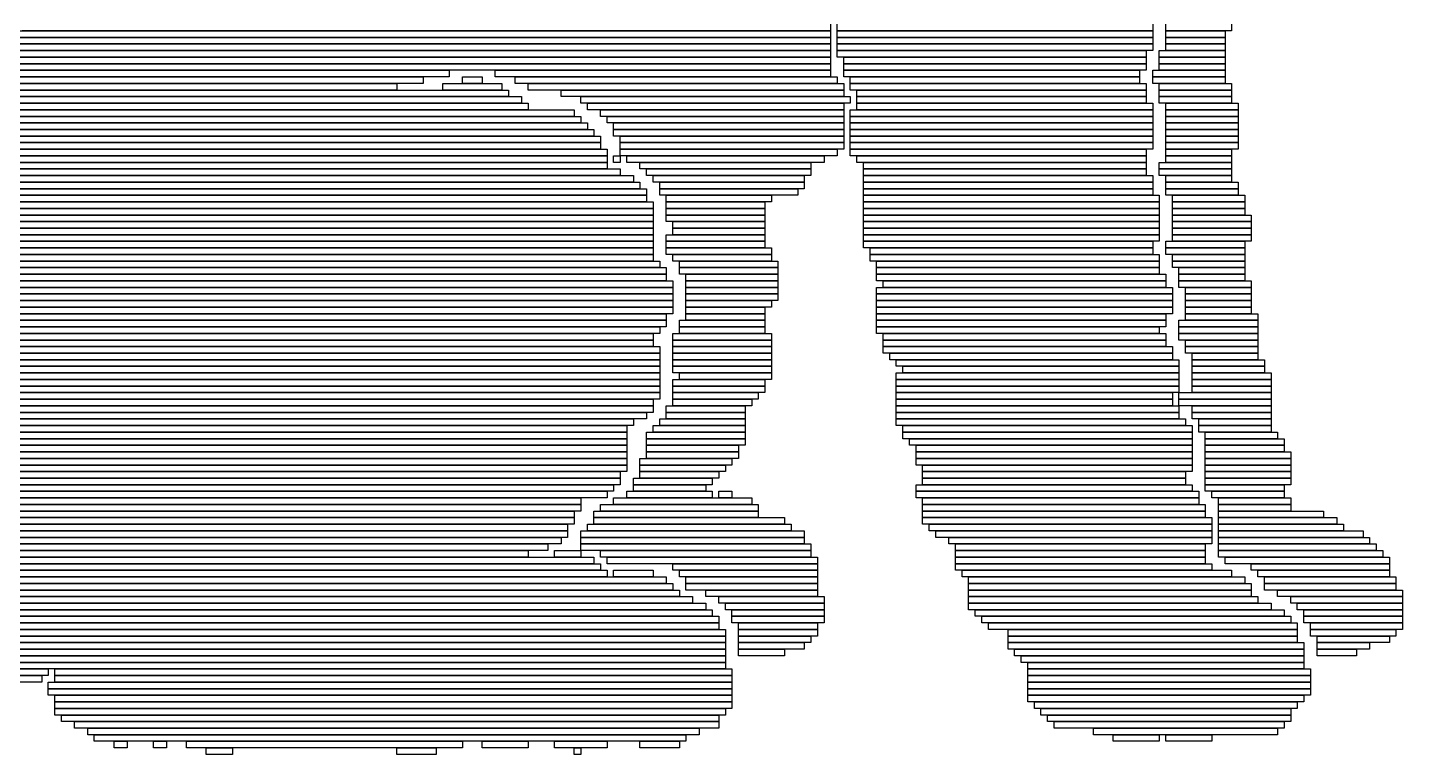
# Model space of a CAD drawing. Extents: x 95 to 861, y 112 to 960.
# Drawn here: x 201.8 to 411, y 112 to 222.5 of the extents above; entities that cross this region are included whole.
import ezdxf

# ---------------------------------------------------------------- set-up
doc = ezdxf.new("R2010")
doc.units = 0

msp = doc.modelspace()

# ---------------------------------------------------------------- linework, layer by layer
for p, q in [((200, 222), (324, 222)), ((324, 222), (201, 222)), ((324, 223), (324, 222)), ((324, 222), (324, 221)), ((325, 222), (325, 223)), ((373, 222), (325, 222)), ((325, 222), (373, 222)), ((325, 221), (325, 222)), ((373, 223), (373, 222)), ((373, 222), (373, 221)), ((375, 222), (375, 223)), ((385, 222), (375, 222)), ((375, 222), (384, 222)), ((375, 221), (375, 222)), ((384, 222), (384, 221)), ((385, 223), (385, 222)), ((199, 220), (324, 220)), ((324, 221), (200, 221)), ((200, 221), (324, 221)), ((324, 220), (200, 220)), ((324, 221), (324, 220)), ((324, 220), (324, 219)), ((373, 221), (325, 221)), ((325, 221), (373, 221)), ((325, 220), (325, 221)), ((373, 220), (325, 220)), ((325, 220), (373, 220)), ((325, 219), (325, 220)), ((373, 221), (373, 220)), ((373, 220), (373, 219)), ((384, 221), (375, 221)), ((375, 221), (384, 221)), ((375, 220), (375, 221)), ((384, 220), (375, 220)), ((375, 220), (384, 220)), ((375, 219), (375, 220)), ((384, 221), (384, 220)), ((384, 220), (384, 219)), ((198, 218), (324, 218)), ((324, 219), (199, 219)), ((199, 219), (324, 219)), ((324, 218), (199, 218)), ((324, 219), (324, 218)), ((324, 218), (324, 217)), ((373, 219), (325, 219)), ((325, 219), (372, 219)), ((325, 218), (325, 219)), ((372, 218), (325, 218)), ((326, 218), (372, 218)), ((326, 217), (326, 218)), ((372, 219), (372, 218)), ((372, 218), (372, 217)), ((374, 219), (384, 219)), ((374, 218), (374, 219)), ((384, 218), (374, 218)), ((374, 218), (384, 218)), ((374, 217), (374, 218)), ((384, 219), (375, 219)), ((384, 219), (384, 218)), ((384, 218), (384, 217)), ((196, 216), (266, 216)), ((197, 217), (324, 217)), ((324, 216), (197, 216)), ((324, 217), (198, 217)), ((266, 216), (266, 215)), ((273, 216), (324, 216)), ((273, 215), (273, 216)), ((324, 217), (324, 216)), ((324, 216), (324, 215)), ((372, 217), (326, 217)), ((326, 217), (372, 217)), ((326, 216), (326, 217)), ((372, 216), (326, 216)), ((326, 216), (371, 216)), ((326, 215), (326, 216)), ((371, 216), (371, 215)), ((372, 217), (372, 216)), ((373, 216), (384, 216)), ((373, 215), (373, 216)), ((384, 217), (374, 217)), ((374, 217), (384, 217)), ((374, 216), (374, 217)), ((384, 216), (374, 216)), ((384, 217), (384, 216)), ((384, 216), (384, 215)), ((194, 214), (258, 214)), ((195, 215), (262, 215)), ((262, 214), (195, 214)), ((266, 215), (196, 215)), ((258, 214), (258, 213)), ((262, 215), (262, 214)), ((265, 214), (274, 214)), ((265, 213), (265, 214)), ((268, 215), (271, 215)), ((268, 214), (268, 215)), ((271, 214), (268, 214)), ((271, 215), (271, 214)), ((324, 215), (273, 215)), ((274, 214), (274, 213)), ((276, 215), (325, 215)), ((276, 214), (276, 215)), ((325, 214), (276, 214)), ((278, 214), (326, 214)), ((278, 213), (278, 214)), ((325, 215), (325, 214)), ((371, 215), (326, 215)), ((326, 214), (326, 213)), ((327, 215), (371, 215)), ((327, 214), (327, 215)), ((371, 214), (327, 214)), ((327, 214), (372, 214)), ((327, 213), (327, 214)), ((371, 215), (371, 214)), ((372, 214), (372, 213)), ((384, 215), (373, 215)), ((373, 215), (384, 215)), ((373, 214), (373, 215)), ((384, 214), (373, 214)), ((374, 214), (385, 214)), ((374, 213), (374, 214)), ((384, 215), (384, 214)), ((385, 214), (385, 213)), ((258, 213), (194, 213)), ((194, 213), (275, 213)), ((275, 212), (194, 212)), ((194, 212), (277, 212)), ((274, 213), (265, 213)), ((275, 213), (275, 212)), ((277, 212), (277, 211)), ((326, 213), (278, 213)), ((283, 213), (326, 213)), ((283, 212), (283, 213)), ((326, 212), (283, 212)), ((286, 212), (327, 212)), ((286, 211), (286, 212)), ((326, 213), (326, 212)), ((372, 213), (327, 213)), ((327, 212), (327, 211)), ((328, 213), (372, 213)), ((328, 212), (328, 213)), ((372, 212), (328, 212)), ((328, 212), (372, 212)), ((328, 211), (328, 212)), ((372, 213), (372, 212)), ((372, 212), (372, 211)), ((385, 213), (374, 213)), ((374, 213), (385, 213)), ((374, 212), (374, 213)), ((385, 212), (374, 212)), ((374, 212), (385, 212)), ((374, 211), (374, 212)), ((385, 213), (385, 212)), ((385, 212), (385, 211)), ((277, 211), (194, 211)), ((194, 211), (278, 211)), ((278, 210), (194, 210)), ((194, 210), (285, 210)), ((278, 211), (278, 210)), ((285, 210), (285, 209)), ((327, 211), (286, 211)), ((287, 211), (326, 211)), ((287, 210), (287, 211)), ((326, 210), (287, 210)), ((289, 210), (326, 210)), ((289, 209), (289, 210)), ((326, 211), (326, 210)), ((326, 210), (326, 209)), ((327, 210), (373, 210)), ((327, 209), (327, 210)), ((372, 211), (328, 211)), ((328, 211), (373, 211)), ((328, 210), (328, 211)), ((373, 210), (328, 210)), ((373, 211), (373, 210)), ((373, 210), (373, 209)), ((385, 211), (374, 211)), ((375, 211), (386, 211)), ((375, 210), (375, 211)), ((386, 210), (375, 210)), ((375, 210), (386, 210)), ((375, 209), (375, 210)), ((386, 211), (386, 210)), ((386, 210), (386, 209)), ((285, 209), (194, 209)), ((194, 209), (286, 209)), ((286, 208), (194, 208)), ((194, 208), (287, 208)), ((286, 209), (286, 208)), ((287, 208), (287, 207)), ((326, 209), (289, 209)), ((290, 209), (326, 209)), ((290, 208), (290, 209)), ((326, 208), (290, 208)), ((291, 208), (326, 208)), ((291, 207), (291, 208)), ((326, 209), (326, 208)), ((326, 208), (326, 207)), ((373, 209), (327, 209)), ((327, 209), (373, 209)), ((327, 208), (327, 209)), ((373, 208), (327, 208)), ((327, 208), (373, 208)), ((327, 207), (327, 208)), ((373, 209), (373, 208)), ((373, 208), (373, 207)), ((386, 209), (375, 209)), ((375, 209), (386, 209)), ((375, 208), (375, 209)), ((386, 208), (375, 208)), ((375, 208), (386, 208)), ((375, 207), (375, 208)), ((386, 209), (386, 208)), ((386, 208), (386, 207)), ((193, 205), (289, 205)), ((287, 207), (194, 207)), ((194, 207), (288, 207)), ((288, 206), (194, 206)), ((194, 206), (289, 206)), ((289, 205), (194, 205)), ((288, 207), (288, 206)), ((289, 206), (289, 205)), ((289, 205), (289, 204)), ((326, 207), (291, 207)), ((291, 207), (326, 207)), ((291, 206), (291, 207)), ((326, 206), (291, 206)), ((292, 206), (326, 206)), ((292, 205), (292, 206)), ((326, 205), (292, 205)), ((292, 205), (326, 205)), ((292, 204), (292, 205)), ((326, 207), (326, 206)), ((326, 206), (326, 205)), ((326, 205), (326, 204)), ((373, 207), (327, 207)), ((327, 207), (373, 207)), ((327, 206), (327, 207)), ((373, 206), (327, 206)), ((327, 206), (373, 206)), ((327, 205), (327, 206)), ((373, 205), (327, 205)), ((327, 205), (373, 205)), ((327, 204), (327, 205)), ((373, 207), (373, 206)), ((373, 206), (373, 205)), ((373, 205), (373, 204)), ((386, 207), (375, 207)), ((375, 207), (386, 207)), ((375, 206), (375, 207)), ((386, 206), (375, 206)), ((375, 206), (386, 206)), ((375, 205), (375, 206)), ((386, 205), (375, 205)), ((375, 205), (386, 205)), ((375, 204), (375, 205)), ((386, 207), (386, 206)), ((386, 206), (386, 205)), ((386, 205), (386, 204)), ((192, 203), (290, 203)), ((289, 204), (193, 204)), ((193, 204), (290, 204)), ((290, 203), (193, 203)), ((290, 204), (290, 203)), ((290, 203), (290, 202)), ((291, 203), (292, 203)), ((291, 202), (291, 203)), ((326, 204), (292, 204)), ((292, 204), (325, 204)), ((292, 203), (292, 204)), ((325, 203), (292, 203)), ((292, 203), (292, 202)), ((293, 203), (323, 203)), ((293, 202), (293, 203)), ((323, 203), (323, 202)), ((325, 204), (325, 203)), ((373, 204), (327, 204)), ((327, 204), (372, 204)), ((327, 203), (327, 204)), ((372, 203), (327, 203)), ((328, 203), (372, 203)), ((328, 202), (328, 203)), ((372, 204), (372, 203)), ((372, 203), (372, 202)), ((386, 204), (375, 204)), ((375, 204), (385, 204)), ((375, 203), (375, 204)), ((385, 203), (375, 203)), ((375, 203), (385, 203)), ((375, 202), (375, 203)), ((385, 204), (385, 203)), ((385, 203), (385, 202)), ((190, 201), (292, 201)), ((191, 202), (290, 202)), ((290, 201), (191, 201)), ((290, 202), (192, 202)), ((290, 202), (290, 201)), ((292, 202), (291, 202)), ((292, 201), (292, 200)), ((323, 202), (293, 202)), ((295, 202), (321, 202)), ((295, 201), (295, 202)), ((321, 201), (295, 201)), ((296, 201), (321, 201)), ((296, 200), (296, 201)), ((321, 202), (321, 201)), ((321, 201), (321, 200)), ((372, 202), (328, 202)), ((329, 202), (372, 202)), ((329, 201), (329, 202)), ((372, 201), (329, 201)), ((329, 201), (372, 201)), ((329, 200), (329, 201)), ((372, 202), (372, 201)), ((372, 201), (372, 200)), ((374, 202), (385, 202)), ((374, 201), (374, 202)), ((385, 201), (374, 201)), ((374, 201), (385, 201)), ((374, 200), (374, 201)), ((385, 202), (375, 202)), ((385, 202), (385, 201)), ((385, 201), (385, 200)), ((189, 200), (294, 200)), ((294, 199), (189, 199)), ((189, 199), (295, 199)), ((292, 200), (190, 200)), ((294, 200), (294, 199)), ((295, 199), (295, 198)), ((321, 200), (296, 200)), ((297, 200), (320, 200)), ((297, 199), (297, 200)), ((320, 199), (297, 199)), ((298, 199), (320, 199)), ((298, 198), (298, 199)), ((320, 200), (320, 199)), ((320, 199), (320, 198)), ((372, 200), (329, 200)), ((329, 200), (373, 200)), ((329, 199), (329, 200)), ((373, 199), (329, 199)), ((329, 199), (373, 199)), ((329, 198), (329, 199)), ((373, 200), (373, 199)), ((373, 199), (373, 198)), ((385, 200), (374, 200)), ((375, 200), (385, 200)), ((375, 199), (375, 200)), ((385, 199), (375, 199)), ((375, 199), (386, 199)), ((375, 198), (375, 199)), ((385, 200), (385, 199)), ((386, 199), (386, 198)), ((188, 198), (296, 198)), ((296, 197), (188, 197)), ((188, 197), (296, 197)), ((295, 198), (189, 198)), ((296, 198), (296, 197)), ((296, 197), (296, 196)), ((320, 198), (298, 198)), ((298, 198), (319, 198)), ((298, 197), (298, 198)), ((319, 197), (298, 197)), ((299, 197), (315, 197)), ((299, 196), (299, 197)), ((315, 197), (315, 196)), ((319, 198), (319, 197)), ((373, 198), (329, 198)), ((329, 198), (373, 198)), ((329, 197), (329, 198)), ((373, 197), (329, 197)), ((329, 197), (374, 197)), ((329, 196), (329, 197)), ((373, 198), (373, 197)), ((374, 197), (374, 196)), ((386, 198), (375, 198)), ((375, 198), (386, 198)), ((375, 197), (375, 198)), ((386, 197), (375, 197)), ((376, 197), (387, 197)), ((376, 196), (376, 197)), ((386, 198), (386, 197)), ((387, 197), (387, 196)), ((296, 196), (188, 196)), ((188, 196), (297, 196)), ((297, 195), (188, 195)), ((188, 195), (297, 195)), ((297, 196), (297, 195)), ((297, 195), (297, 194)), ((315, 196), (299, 196)), ((299, 196), (314, 196)), ((299, 195), (299, 196)), ((314, 195), (299, 195)), ((299, 195), (314, 195)), ((299, 194), (299, 195)), ((314, 196), (314, 195)), ((314, 195), (314, 194)), ((374, 196), (329, 196)), ((329, 196), (374, 196)), ((329, 195), (329, 196)), ((374, 195), (329, 195)), ((329, 195), (374, 195)), ((329, 194), (329, 195)), ((374, 196), (374, 195)), ((374, 195), (374, 194)), ((387, 196), (376, 196)), ((376, 196), (387, 196)), ((376, 195), (376, 196)), ((387, 195), (376, 195)), ((376, 195), (387, 195)), ((376, 194), (376, 195)), ((387, 196), (387, 195)), ((387, 195), (387, 194)), ((297, 194), (188, 194)), ((188, 194), (297, 194)), ((297, 193), (188, 193)), ((188, 193), (297, 193)), ((297, 194), (297, 193)), ((297, 193), (297, 192)), ((314, 194), (299, 194)), ((299, 194), (314, 194)), ((299, 193), (299, 194)), ((314, 193), (299, 193)), ((300, 193), (314, 193)), ((300, 192), (300, 193)), ((314, 194), (314, 193)), ((314, 193), (314, 192)), ((374, 194), (329, 194)), ((329, 194), (374, 194)), ((329, 193), (329, 194)), ((374, 193), (329, 193)), ((329, 193), (374, 193)), ((329, 192), (329, 193)), ((374, 194), (374, 193)), ((374, 193), (374, 192)), ((387, 194), (376, 194)), ((376, 194), (388, 194)), ((376, 193), (376, 194)), ((388, 193), (376, 193)), ((376, 193), (388, 193)), ((376, 192), (376, 193)), ((388, 194), (388, 193)), ((388, 193), (388, 192)), ((297, 192), (188, 192)), ((188, 192), (297, 192)), ((297, 191), (188, 191)), ((189, 191), (297, 191)), ((297, 192), (297, 191)), ((297, 191), (297, 190)), ((299, 191), (314, 191)), ((299, 190), (299, 191)), ((314, 192), (300, 192)), ((300, 192), (314, 192)), ((300, 191), (300, 192)), ((314, 191), (300, 191)), ((314, 192), (314, 191)), ((314, 191), (314, 190)), ((374, 192), (329, 192)), ((329, 192), (374, 192)), ((329, 191), (329, 192)), ((374, 191), (329, 191)), ((329, 191), (374, 191)), ((329, 190), (329, 191)), ((374, 192), (374, 191)), ((374, 191), (374, 190)), ((388, 192), (376, 192)), ((376, 192), (388, 192)), ((376, 191), (376, 192)), ((388, 191), (376, 191)), ((376, 191), (388, 191)), ((376, 190), (376, 191)), ((388, 192), (388, 191)), ((388, 191), (388, 190)), ((188, 189), (297, 189)), ((297, 190), (189, 190)), ((189, 190), (297, 190)), ((297, 189), (189, 189)), ((297, 190), (297, 189)), ((297, 189), (297, 188)), ((314, 190), (299, 190)), ((299, 190), (314, 190)), ((299, 189), (299, 190)), ((314, 189), (299, 189)), ((299, 189), (315, 189)), ((299, 188), (299, 189)), ((314, 190), (314, 189)), ((315, 189), (315, 188)), ((374, 190), (329, 190)), ((329, 190), (373, 190)), ((329, 189), (329, 190)), ((373, 189), (329, 189)), ((330, 189), (373, 189)), ((330, 188), (330, 189)), ((373, 190), (373, 189)), ((373, 189), (373, 188)), ((375, 190), (387, 190)), ((375, 189), (375, 190)), ((387, 189), (375, 189)), ((375, 189), (387, 189)), ((375, 188), (375, 189)), ((388, 190), (376, 190)), ((387, 190), (387, 189)), ((387, 189), (387, 188)), ((187, 187), (298, 187)), ((297, 188), (188, 188)), ((188, 188), (297, 188)), ((297, 187), (188, 187)), ((297, 188), (297, 187)), ((298, 187), (298, 186)), ((315, 188), (299, 188)), ((300, 188), (315, 188)), ((300, 187), (300, 188)), ((315, 187), (300, 187)), ((301, 187), (316, 187)), ((301, 186), (301, 187)), ((315, 188), (315, 187)), ((316, 187), (316, 186)), ((373, 188), (330, 188)), ((330, 188), (374, 188)), ((330, 187), (330, 188)), ((374, 187), (330, 187)), ((331, 187), (374, 187)), ((331, 186), (331, 187)), ((374, 188), (374, 187)), ((374, 187), (374, 186)), ((387, 188), (375, 188)), ((376, 188), (387, 188)), ((376, 187), (376, 188)), ((387, 187), (376, 187)), ((376, 187), (387, 187)), ((376, 186), (376, 187)), ((387, 188), (387, 187)), ((387, 187), (387, 186)), ((186, 186), (299, 186)), ((299, 185), (186, 185)), ((186, 185), (299, 185)), ((298, 186), (187, 186)), ((299, 186), (299, 185)), ((299, 185), (299, 184)), ((316, 186), (301, 186)), ((301, 186), (316, 186)), ((301, 185), (301, 186)), ((316, 185), (301, 185)), ((302, 185), (316, 185)), ((302, 184), (302, 185)), ((316, 186), (316, 185)), ((316, 185), (316, 184)), ((374, 186), (331, 186)), ((331, 186), (374, 186)), ((331, 185), (331, 186)), ((374, 185), (331, 185)), ((331, 185), (375, 185)), ((331, 184), (331, 185)), ((374, 186), (374, 185)), ((375, 185), (375, 184)), ((387, 186), (376, 186)), ((377, 186), (387, 186)), ((377, 185), (377, 186)), ((387, 185), (377, 185)), ((377, 185), (387, 185)), ((377, 184), (377, 185)), ((387, 186), (387, 185)), ((387, 185), (387, 184)), ((185, 184), (300, 184)), ((300, 183), (185, 183)), ((185, 183), (300, 183)), ((300, 182), (185, 182)), ((185, 182), (300, 182)), ((299, 184), (186, 184)), ((300, 184), (300, 183)), ((300, 183), (300, 182)), ((300, 182), (300, 181)), ((316, 184), (302, 184)), ((302, 184), (316, 184)), ((302, 183), (302, 184)), ((316, 183), (302, 183)), ((302, 183), (316, 183)), ((302, 182), (302, 183)), ((316, 182), (302, 182)), ((302, 182), (316, 182)), ((302, 181), (302, 182)), ((316, 184), (316, 183)), ((316, 183), (316, 182)), ((316, 182), (316, 181)), ((375, 184), (331, 184)), ((331, 183), (376, 183)), ((331, 182), (331, 183)), ((376, 182), (331, 182)), ((331, 182), (376, 182)), ((331, 181), (331, 182)), ((332, 184), (375, 184)), ((332, 183), (332, 184)), ((375, 183), (332, 183)), ((375, 184), (375, 183)), ((376, 183), (376, 182)), ((376, 182), (376, 181)), ((387, 184), (377, 184)), ((377, 184), (388, 184)), ((377, 183), (377, 184)), ((388, 183), (377, 183)), ((378, 183), (388, 183)), ((378, 182), (378, 183)), ((388, 182), (378, 182)), ((378, 182), (388, 182)), ((378, 181), (378, 182)), ((388, 184), (388, 183)), ((388, 183), (388, 182)), ((388, 182), (388, 181)), ((300, 181), (185, 181)), ((185, 181), (300, 181)), ((300, 180), (185, 180)), ((185, 180), (300, 180)), ((300, 181), (300, 180)), ((300, 180), (300, 179)), ((316, 181), (302, 181)), ((302, 181), (315, 181)), ((302, 180), (302, 181)), ((315, 180), (302, 180)), ((302, 180), (314, 180)), ((302, 179), (302, 180)), ((314, 180), (314, 179)), ((315, 181), (315, 180)), ((376, 181), (331, 181)), ((331, 181), (376, 181)), ((331, 180), (331, 181)), ((376, 180), (331, 180)), ((331, 180), (376, 180)), ((331, 179), (331, 180)), ((376, 181), (376, 180)), ((376, 180), (376, 179)), ((388, 181), (378, 181)), ((378, 181), (388, 181)), ((378, 180), (378, 181)), ((388, 180), (378, 180)), ((378, 180), (388, 180)), ((378, 179), (378, 180)), ((388, 181), (388, 180)), ((388, 180), (388, 179)), ((300, 179), (185, 179)), ((185, 179), (299, 179)), ((299, 178), (185, 178)), ((185, 178), (299, 178)), ((299, 179), (299, 178)), ((299, 178), (299, 177)), ((301, 178), (314, 178)), ((301, 177), (301, 178)), ((314, 179), (302, 179)), ((302, 179), (314, 179)), ((302, 178), (302, 179)), ((314, 178), (302, 178)), ((314, 179), (314, 178)), ((314, 178), (314, 177)), ((376, 179), (331, 179)), ((331, 179), (375, 179)), ((331, 178), (331, 179)), ((375, 178), (331, 178)), ((331, 178), (375, 178)), ((331, 177), (331, 178)), ((375, 179), (375, 178)), ((375, 178), (375, 177)), ((377, 178), (389, 178)), ((377, 177), (377, 178)), ((388, 179), (378, 179)), ((378, 179), (389, 179)), ((378, 178), (378, 179)), ((389, 178), (378, 178)), ((389, 179), (389, 178)), ((389, 178), (389, 177)), ((299, 177), (185, 177)), ((186, 177), (298, 177)), ((298, 176), (186, 176)), ((186, 176), (297, 176)), ((297, 176), (297, 175)), ((298, 177), (298, 176)), ((300, 176), (315, 176)), ((300, 175), (300, 176)), ((314, 177), (301, 177)), ((301, 177), (314, 177)), ((301, 176), (301, 177)), ((314, 176), (301, 176)), ((314, 177), (314, 176)), ((315, 176), (315, 175)), ((375, 177), (331, 177)), ((331, 177), (374, 177)), ((331, 176), (331, 177)), ((374, 176), (331, 176)), ((332, 176), (375, 176)), ((332, 175), (332, 176)), ((374, 177), (374, 176)), ((375, 176), (375, 175)), ((389, 177), (377, 177)), ((377, 177), (389, 177)), ((377, 176), (377, 177)), ((389, 176), (377, 176)), ((377, 176), (389, 176)), ((377, 175), (377, 176)), ((389, 177), (389, 176)), ((389, 176), (389, 175)), ((297, 175), (186, 175)), ((186, 175), (297, 175)), ((297, 174), (186, 174)), ((186, 174), (298, 174)), ((297, 175), (297, 174)), ((298, 174), (298, 173)), ((315, 175), (300, 175)), ((300, 175), (315, 175)), ((300, 174), (300, 175)), ((315, 174), (300, 174)), ((300, 174), (315, 174)), ((300, 173), (300, 174)), ((315, 175), (315, 174)), ((315, 174), (315, 173)), ((375, 175), (332, 175)), ((332, 175), (375, 175)), ((332, 174), (332, 175)), ((375, 174), (332, 174)), ((332, 174), (376, 174)), ((332, 173), (332, 174)), ((375, 175), (375, 174)), ((376, 174), (376, 173)), ((389, 175), (377, 175)), ((378, 175), (389, 175)), ((378, 174), (378, 175)), ((389, 174), (378, 174)), ((378, 174), (389, 174)), ((378, 173), (378, 174)), ((389, 175), (389, 174)), ((389, 174), (389, 173)), ((185, 172), (298, 172)), ((298, 173), (186, 173)), ((186, 173), (298, 173)), ((298, 172), (186, 172)), ((298, 173), (298, 172)), ((298, 172), (298, 171)), ((315, 173), (300, 173)), ((300, 173), (315, 173)), ((300, 172), (300, 173)), ((315, 172), (300, 172)), ((300, 172), (315, 172)), ((300, 171), (300, 172)), ((315, 173), (315, 172)), ((315, 172), (315, 171)), ((376, 173), (332, 173)), ((333, 173), (376, 173)), ((333, 172), (333, 173)), ((376, 172), (333, 172)), ((334, 172), (377, 172)), ((334, 171), (334, 172)), ((376, 173), (376, 172)), ((377, 172), (377, 171)), ((389, 173), (378, 173)), ((379, 173), (389, 173)), ((379, 172), (379, 173)), ((389, 172), (379, 172)), ((379, 172), (390, 172)), ((379, 171), (379, 172)), ((389, 173), (389, 172)), ((390, 172), (390, 171)), ((183, 170), (298, 170)), ((184, 171), (298, 171)), ((298, 170), (184, 170)), ((298, 171), (185, 171)), ((298, 171), (298, 170)), ((298, 170), (298, 169)), ((315, 171), (300, 171)), ((300, 171), (315, 171)), ((300, 170), (300, 171)), ((315, 170), (300, 170)), ((301, 170), (315, 170)), ((301, 169), (301, 170)), ((315, 171), (315, 170)), ((315, 170), (315, 169)), ((377, 171), (334, 171)), ((334, 170), (377, 170)), ((334, 169), (334, 170)), ((335, 171), (377, 171)), ((335, 170), (335, 171)), ((377, 170), (335, 170)), ((377, 171), (377, 170)), ((377, 170), (377, 169)), ((390, 171), (379, 171)), ((379, 171), (390, 171)), ((379, 170), (379, 171)), ((390, 170), (379, 170)), ((379, 170), (391, 170)), ((379, 169), (379, 170)), ((390, 171), (390, 170)), ((391, 170), (391, 169)), ((298, 169), (183, 169)), ((183, 169), (298, 169)), ((298, 168), (183, 168)), ((183, 168), (298, 168)), ((298, 169), (298, 168)), ((298, 168), (298, 167)), ((300, 169), (314, 169)), ((300, 168), (300, 169)), ((314, 168), (300, 168)), ((300, 168), (314, 168)), ((300, 167), (300, 168)), ((315, 169), (301, 169)), ((314, 169), (314, 168)), ((314, 168), (314, 167)), ((377, 169), (334, 169)), ((334, 169), (377, 169)), ((334, 168), (334, 169)), ((377, 168), (334, 168)), ((334, 168), (377, 168)), ((334, 167), (334, 168)), ((377, 169), (377, 168)), ((377, 168), (377, 167)), ((391, 169), (379, 169)), ((379, 169), (391, 169)), ((379, 168), (379, 169)), ((391, 168), (379, 168)), ((379, 168), (391, 168)), ((379, 167), (379, 168)), ((391, 169), (391, 168)), ((391, 168), (391, 167)), ((182, 167), (298, 167)), ((298, 166), (182, 166)), ((182, 166), (297, 166)), ((298, 167), (183, 167)), ((297, 166), (297, 165)), ((298, 167), (298, 166)), ((314, 167), (300, 167)), ((300, 167), (313, 167)), ((300, 166), (300, 167)), ((313, 166), (300, 166)), ((300, 166), (312, 166)), ((300, 165), (300, 166)), ((312, 166), (312, 165)), ((313, 167), (313, 166)), ((377, 167), (334, 167)), ((334, 167), (376, 167)), ((334, 166), (334, 167)), ((376, 166), (334, 166)), ((334, 166), (376, 166)), ((334, 165), (334, 166)), ((376, 167), (376, 166)), ((376, 166), (376, 165)), ((377, 167), (391, 167)), ((377, 166), (377, 167)), ((391, 166), (377, 166)), ((377, 166), (391, 166)), ((377, 165), (377, 166)), ((391, 167), (379, 167)), ((391, 167), (391, 166)), ((391, 166), (391, 165)), ((297, 165), (182, 165)), ((183, 165), (297, 165)), ((297, 164), (183, 164)), ((183, 164), (296, 164)), ((296, 164), (296, 163)), ((297, 165), (297, 164)), ((299, 165), (311, 165)), ((299, 164), (299, 165)), ((311, 164), (299, 164)), ((299, 164), (311, 164)), ((299, 163), (299, 164)), ((312, 165), (300, 165)), ((311, 165), (311, 164)), ((311, 164), (311, 163)), ((376, 165), (334, 165)), ((334, 165), (377, 165)), ((334, 164), (334, 165)), ((377, 164), (334, 164)), ((334, 164), (377, 164)), ((334, 163), (334, 164)), ((391, 165), (377, 165)), ((377, 165), (377, 164)), ((377, 164), (377, 163)), ((379, 165), (391, 165)), ((379, 164), (379, 165)), ((391, 164), (379, 164)), ((379, 164), (391, 164)), ((379, 163), (379, 164)), ((391, 165), (391, 164)), ((391, 164), (391, 163)), ((296, 163), (183, 163)), ((183, 163), (294, 163)), ((294, 162), (183, 162)), ((184, 162), (293, 162)), ((293, 162), (293, 161)), ((294, 163), (294, 162)), ((297, 162), (311, 162)), ((297, 161), (297, 162)), ((298, 163), (311, 163)), ((298, 162), (298, 163)), ((311, 162), (298, 162)), ((311, 163), (299, 163)), ((311, 163), (311, 162)), ((311, 162), (311, 161)), ((377, 163), (334, 163)), ((334, 163), (378, 163)), ((334, 162), (334, 163)), ((378, 162), (334, 162)), ((335, 162), (379, 162)), ((335, 161), (335, 162)), ((378, 163), (378, 162)), ((391, 163), (379, 163)), ((379, 162), (379, 161)), ((380, 163), (391, 163)), ((380, 162), (380, 163)), ((391, 162), (380, 162)), ((380, 162), (391, 162)), ((380, 161), (380, 162)), ((391, 163), (391, 162)), ((391, 162), (391, 161)), ((183, 160), (293, 160)), ((293, 159), (183, 159)), ((183, 159), (293, 159)), ((293, 161), (184, 161)), ((184, 161), (293, 161)), ((293, 160), (184, 160)), ((293, 161), (293, 160)), ((293, 160), (293, 159)), ((293, 159), (293, 158)), ((296, 161), (311, 161)), ((296, 160), (296, 161)), ((311, 160), (296, 160)), ((296, 160), (311, 160)), ((296, 159), (296, 160)), ((311, 159), (296, 159)), ((296, 159), (310, 159)), ((296, 158), (296, 159)), ((311, 161), (297, 161)), ((310, 159), (310, 158)), ((311, 161), (311, 160)), ((311, 160), (311, 159)), ((379, 161), (335, 161)), ((335, 161), (379, 161)), ((335, 160), (335, 161)), ((379, 160), (335, 160)), ((336, 160), (379, 160)), ((336, 159), (336, 160)), ((379, 159), (336, 159)), ((337, 159), (379, 159)), ((337, 158), (337, 159)), ((379, 161), (379, 160)), ((379, 160), (379, 159)), ((379, 159), (379, 158)), ((391, 161), (380, 161)), ((381, 161), (392, 161)), ((381, 160), (381, 161)), ((392, 160), (381, 160)), ((381, 160), (393, 160)), ((381, 159), (381, 160)), ((393, 159), (381, 159)), ((381, 159), (393, 159)), ((381, 158), (381, 159)), ((392, 161), (392, 160)), ((393, 160), (393, 159)), ((393, 159), (393, 158)), ((293, 158), (183, 158)), ((183, 158), (293, 158)), ((293, 157), (183, 157)), ((183, 157), (293, 157)), ((293, 158), (293, 157)), ((293, 157), (293, 156)), ((295, 157), (309, 157)), ((295, 156), (295, 157)), ((310, 158), (296, 158)), ((296, 158), (310, 158)), ((296, 157), (296, 158)), ((310, 157), (296, 157)), ((309, 157), (309, 156)), ((310, 158), (310, 157)), ((379, 158), (337, 158)), ((337, 158), (379, 158)), ((337, 157), (337, 158)), ((379, 157), (337, 157)), ((337, 157), (379, 157)), ((337, 156), (337, 157)), ((379, 158), (379, 157)), ((379, 157), (379, 156)), ((393, 158), (381, 158)), ((381, 158), (394, 158)), ((381, 157), (381, 158)), ((394, 157), (381, 157)), ((381, 157), (394, 157)), ((381, 156), (381, 157)), ((394, 158), (394, 157)), ((394, 157), (394, 156)), ((177, 155), (292, 155)), ((182, 156), (293, 156)), ((293, 155), (182, 155)), ((293, 156), (183, 156)), ((292, 155), (292, 154)), ((293, 156), (293, 155)), ((309, 156), (295, 156)), ((295, 156), (308, 156)), ((295, 155), (295, 156)), ((308, 155), (295, 155)), ((295, 155), (307, 155)), ((295, 154), (295, 155)), ((307, 155), (307, 154)), ((308, 156), (308, 155)), ((379, 156), (337, 156)), ((338, 156), (379, 156)), ((338, 155), (338, 156)), ((379, 155), (338, 155)), ((338, 155), (378, 155)), ((338, 154), (338, 155)), ((378, 155), (378, 154)), ((379, 156), (379, 155)), ((394, 156), (381, 156)), ((381, 156), (394, 156)), ((381, 155), (381, 156)), ((394, 155), (381, 155)), ((381, 155), (394, 155)), ((381, 154), (381, 155)), ((394, 156), (394, 155)), ((394, 155), (394, 154)), ((98, 153), (291, 153)), ((176, 154), (292, 154)), ((292, 153), (176, 153)), ((292, 154), (177, 154)), ((291, 153), (291, 152)), ((292, 154), (292, 153)), ((294, 154), (306, 154)), ((294, 153), (294, 154)), ((306, 153), (294, 153)), ((294, 153), (305, 153)), ((294, 152), (294, 153)), ((307, 154), (295, 154)), ((305, 153), (305, 152)), ((306, 154), (306, 153)), ((337, 153), (379, 153)), ((337, 152), (337, 153)), ((378, 154), (338, 154)), ((338, 154), (378, 154)), ((338, 153), (338, 154)), ((378, 153), (338, 153)), ((378, 154), (378, 153)), ((379, 153), (379, 152)), ((394, 154), (381, 154)), ((381, 154), (394, 154)), ((381, 153), (381, 154)), ((394, 153), (381, 153)), ((381, 153), (393, 153)), ((381, 152), (381, 153)), ((393, 153), (393, 152)), ((394, 154), (394, 153)), ((291, 152), (98, 152)), ((98, 152), (290, 152)), ((290, 151), (98, 151)), ((99, 151), (286, 151)), ((286, 151), (286, 150)), ((290, 152), (290, 151)), ((291, 151), (312, 151)), ((291, 150), (291, 151)), ((293, 152), (306, 152)), ((293, 151), (293, 152)), ((306, 151), (293, 151)), ((305, 152), (294, 152)), ((306, 152), (306, 151)), ((307, 152), (309, 152)), ((307, 151), (307, 152)), ((309, 151), (307, 151)), ((309, 152), (309, 151)), ((312, 151), (312, 150)), ((379, 152), (337, 152)), ((337, 152), (380, 152)), ((337, 151), (337, 152)), ((380, 151), (337, 151)), ((338, 151), (380, 151)), ((338, 150), (338, 151)), ((380, 152), (380, 151)), ((380, 151), (380, 150)), ((393, 152), (381, 152)), ((382, 152), (393, 152)), ((382, 151), (382, 152)), ((393, 151), (382, 151)), ((383, 151), (394, 151)), ((383, 150), (383, 151)), ((393, 152), (393, 151)), ((394, 151), (394, 150)), ((286, 150), (99, 150)), ((100, 150), (286, 150)), ((286, 149), (100, 149)), ((101, 149), (285, 149)), ((285, 149), (285, 148)), ((286, 150), (286, 149)), ((288, 149), (313, 149)), ((288, 148), (288, 149)), ((289, 150), (313, 150)), ((289, 149), (289, 150)), ((313, 149), (289, 149)), ((312, 150), (291, 150)), ((313, 150), (313, 149)), ((313, 149), (313, 148)), ((380, 150), (338, 150)), ((338, 150), (381, 150)), ((338, 149), (338, 150)), ((381, 149), (338, 149)), ((338, 149), (381, 149)), ((338, 148), (338, 149)), ((381, 150), (381, 149)), ((381, 149), (381, 148)), ((394, 150), (383, 150)), ((383, 150), (394, 150)), ((383, 149), (383, 150)), ((394, 149), (383, 149)), ((383, 149), (399, 149)), ((383, 148), (383, 149)), ((394, 150), (394, 149)), ((399, 149), (399, 148)), ((285, 148), (101, 148)), ((101, 148), (285, 148)), ((285, 147), (101, 147)), ((101, 147), (284, 147)), ((284, 147), (284, 146)), ((285, 148), (285, 147)), ((287, 147), (318, 147)), ((287, 146), (287, 147)), ((313, 148), (288, 148)), ((288, 148), (317, 148)), ((288, 147), (288, 148)), ((317, 147), (288, 147)), ((317, 148), (317, 147)), ((318, 147), (318, 146)), ((381, 148), (338, 148)), ((338, 148), (382, 148)), ((338, 147), (338, 148)), ((382, 147), (338, 147)), ((339, 147), (382, 147)), ((339, 146), (339, 147)), ((382, 148), (382, 147)), ((382, 147), (382, 146)), ((399, 148), (383, 148)), ((383, 148), (401, 148)), ((383, 147), (383, 148)), ((401, 147), (383, 147)), ((383, 147), (402, 147)), ((383, 146), (383, 147)), ((401, 148), (401, 147)), ((402, 147), (402, 146)), ((284, 146), (101, 146)), ((102, 146), (284, 146)), ((284, 145), (102, 145)), ((102, 145), (283, 145)), ((283, 145), (283, 144)), ((284, 146), (284, 145)), ((286, 146), (320, 146)), ((286, 145), (286, 146)), ((320, 145), (286, 145)), ((286, 145), (320, 145)), ((286, 144), (286, 145)), ((318, 146), (287, 146)), ((320, 146), (320, 145)), ((320, 145), (320, 144)), ((382, 146), (339, 146)), ((340, 146), (382, 146)), ((340, 145), (340, 146)), ((382, 145), (340, 145)), ((342, 145), (382, 145)), ((342, 144), (342, 145)), ((382, 146), (382, 145)), ((382, 145), (382, 144)), ((402, 146), (383, 146)), ((383, 146), (405, 146)), ((383, 145), (383, 146)), ((405, 145), (383, 145)), ((383, 145), (406, 145)), ((383, 144), (383, 145)), ((405, 146), (405, 145)), ((406, 145), (406, 144)), ((101, 144), (281, 144)), ((281, 143), (101, 143)), ((101, 143), (278, 143)), ((283, 144), (102, 144)), ((278, 143), (278, 142)), ((281, 144), (281, 143)), ((282, 143), (286, 143)), ((282, 142), (282, 143)), ((320, 144), (286, 144)), ((286, 144), (321, 144)), ((286, 143), (286, 144)), ((321, 143), (286, 143)), ((286, 143), (286, 142)), ((289, 143), (321, 143)), ((289, 142), (289, 143)), ((321, 144), (321, 143)), ((321, 143), (321, 142)), ((382, 144), (342, 144)), ((343, 144), (381, 144)), ((343, 143), (343, 144)), ((381, 143), (343, 143)), ((343, 143), (381, 143)), ((343, 142), (343, 143)), ((381, 144), (381, 143)), ((381, 143), (381, 142)), ((406, 144), (383, 144)), ((383, 144), (407, 144)), ((383, 143), (383, 144)), ((407, 143), (383, 143)), ((383, 143), (408, 143)), ((383, 142), (383, 143)), ((407, 144), (407, 143)), ((408, 143), (408, 142)), ((278, 142), (101, 142)), ((101, 142), (288, 142)), ((288, 141), (101, 141)), ((101, 141), (289, 141)), ((286, 142), (282, 142)), ((288, 142), (288, 141)), ((321, 142), (289, 142)), ((289, 141), (289, 140)), ((290, 142), (322, 142)), ((290, 141), (290, 142)), ((322, 141), (290, 141)), ((300, 141), (322, 141)), ((300, 140), (300, 141)), ((322, 142), (322, 141)), ((322, 141), (322, 140)), ((381, 142), (343, 142)), ((343, 142), (381, 142)), ((343, 141), (343, 142)), ((381, 141), (343, 141)), ((343, 141), (382, 141)), ((343, 140), (343, 141)), ((381, 142), (381, 141)), ((382, 141), (382, 140)), ((408, 142), (383, 142)), ((384, 142), (409, 142)), ((384, 141), (384, 142)), ((409, 141), (384, 141)), ((388, 141), (409, 141)), ((388, 140), (388, 141)), ((409, 142), (409, 141)), ((409, 141), (409, 140)), ((289, 140), (101, 140)), ((101, 140), (290, 140)), ((290, 139), (101, 139)), ((102, 139), (299, 139)), ((290, 140), (290, 139)), ((291, 140), (297, 140)), ((291, 139), (291, 140)), ((297, 139), (291, 139)), ((297, 140), (297, 139)), ((299, 139), (299, 138)), ((322, 140), (300, 140)), ((301, 140), (322, 140)), ((301, 139), (301, 140)), ((322, 139), (301, 139)), ((302, 139), (322, 139)), ((302, 138), (302, 139)), ((322, 140), (322, 139)), ((322, 139), (322, 138)), ((382, 140), (343, 140)), ((344, 140), (385, 140)), ((344, 139), (344, 140)), ((385, 139), (344, 139)), ((345, 139), (387, 139)), ((345, 138), (345, 139)), ((385, 140), (385, 139)), ((387, 139), (387, 138)), ((409, 140), (388, 140)), ((389, 140), (409, 140)), ((389, 139), (389, 140)), ((409, 139), (389, 139)), ((390, 139), (410, 139)), ((390, 138), (390, 139)), ((409, 140), (409, 139)), ((410, 139), (410, 138)), ((299, 138), (102, 138)), ((102, 138), (300, 138)), ((300, 137), (102, 137)), ((103, 137), (301, 137)), ((301, 136), (103, 136)), ((104, 136), (303, 136)), ((300, 138), (300, 137)), ((301, 137), (301, 136)), ((322, 138), (302, 138)), ((302, 138), (322, 138)), ((302, 137), (302, 138)), ((322, 137), (302, 137)), ((303, 136), (303, 135)), ((305, 137), (322, 137)), ((305, 136), (305, 137)), ((322, 136), (305, 136)), ((307, 136), (323, 136)), ((307, 135), (307, 136)), ((322, 138), (322, 137)), ((322, 137), (322, 136)), ((323, 136), (323, 135)), ((387, 138), (345, 138)), ((345, 138), (388, 138)), ((345, 137), (345, 138)), ((388, 137), (345, 137)), ((345, 137), (388, 137)), ((345, 136), (345, 137)), ((388, 136), (345, 136)), ((345, 136), (389, 136)), ((345, 135), (345, 136)), ((388, 138), (388, 137)), ((388, 137), (388, 136)), ((389, 136), (389, 135)), ((410, 138), (390, 138)), ((390, 138), (410, 138)), ((390, 137), (390, 138)), ((410, 137), (390, 137)), ((392, 137), (411, 137)), ((392, 136), (392, 137)), ((411, 136), (392, 136)), ((394, 136), (411, 136)), ((394, 135), (394, 136)), ((410, 138), (410, 137)), ((411, 137), (411, 136)), ((411, 136), (411, 135)), ((303, 135), (104, 135)), ((108, 135), (305, 135)), ((305, 134), (108, 134)), ((108, 134), (306, 134)), ((305, 135), (305, 134)), ((306, 134), (306, 133)), ((323, 135), (307, 135)), ((308, 135), (323, 135)), ((308, 134), (308, 135)), ((323, 134), (308, 134)), ((309, 134), (323, 134)), ((309, 133), (309, 134)), ((323, 135), (323, 134)), ((323, 134), (323, 133)), ((389, 135), (345, 135)), ((345, 135), (391, 135)), ((345, 134), (345, 135)), ((391, 134), (345, 134)), ((346, 134), (393, 134)), ((346, 133), (346, 134)), ((391, 135), (391, 134)), ((393, 134), (393, 133)), ((411, 135), (394, 135)), ((395, 135), (411, 135)), ((395, 134), (395, 135)), ((411, 134), (395, 134)), ((396, 134), (411, 134)), ((396, 133), (396, 134)), ((411, 135), (411, 134)), ((411, 134), (411, 133)), ((306, 133), (108, 133)), ((109, 133), (307, 133)), ((307, 132), (109, 132)), ((110, 132), (307, 132)), ((307, 133), (307, 132)), ((307, 132), (307, 131)), ((323, 133), (309, 133)), ((309, 133), (323, 133)), ((309, 132), (309, 133)), ((323, 132), (309, 132)), ((310, 132), (322, 132)), ((310, 131), (310, 132)), ((322, 132), (322, 131)), ((323, 133), (323, 132)), ((393, 133), (346, 133)), ((347, 133), (394, 133)), ((347, 132), (347, 133)), ((394, 132), (347, 132)), ((348, 132), (395, 132)), ((348, 131), (348, 132)), ((394, 133), (394, 132)), ((395, 132), (395, 131)), ((411, 133), (396, 133)), ((396, 133), (411, 133)), ((396, 132), (396, 133)), ((411, 132), (396, 132)), ((397, 132), (411, 132)), ((397, 131), (397, 132)), ((411, 133), (411, 132)), ((411, 132), (411, 131)), ((307, 131), (110, 131)), ((110, 131), (308, 131)), ((308, 130), (110, 130)), ((110, 130), (308, 130)), ((308, 131), (308, 130)), ((308, 130), (308, 129)), ((322, 131), (310, 131)), ((310, 131), (322, 131)), ((310, 130), (310, 131)), ((322, 130), (310, 130)), ((310, 130), (321, 130)), ((310, 129), (310, 130)), ((321, 130), (321, 129)), ((322, 131), (322, 130)), ((395, 131), (348, 131)), ((351, 131), (395, 131)), ((351, 130), (351, 131)), ((395, 130), (351, 130)), ((351, 130), (395, 130)), ((351, 129), (351, 130)), ((395, 131), (395, 130)), ((395, 130), (395, 129)), ((411, 131), (397, 131)), ((397, 131), (410, 131)), ((397, 130), (397, 131)), ((410, 130), (397, 130)), ((398, 130), (409, 130)), ((398, 129), (398, 130)), ((409, 130), (409, 129)), ((410, 131), (410, 130)), ((308, 129), (110, 129)), ((110, 129), (308, 129)), ((308, 128), (110, 128)), ((111, 128), (308, 128)), ((308, 129), (308, 128)), ((308, 128), (308, 127)), ((321, 129), (310, 129)), ((310, 129), (320, 129)), ((310, 128), (310, 129)), ((320, 128), (310, 128)), ((310, 128), (317, 128)), ((310, 127), (310, 128)), ((317, 128), (317, 127)), ((320, 129), (320, 128)), ((395, 129), (351, 129)), ((351, 129), (396, 129)), ((351, 128), (351, 129)), ((396, 128), (351, 128)), ((352, 128), (396, 128)), ((352, 127), (352, 128)), ((396, 129), (396, 128)), ((396, 128), (396, 127)), ((409, 129), (398, 129)), ((398, 129), (406, 129)), ((398, 128), (398, 129)), ((406, 128), (398, 128)), ((398, 128), (404, 128)), ((398, 127), (398, 128)), ((404, 128), (404, 127)), ((406, 129), (406, 128)), ((308, 127), (111, 127)), ((111, 127), (308, 127)), ((308, 126), (111, 126)), ((113, 126), (308, 126)), ((308, 127), (308, 126)), ((308, 126), (308, 125)), ((317, 127), (310, 127)), ((396, 127), (352, 127)), ((353, 127), (396, 127)), ((353, 126), (353, 127)), ((396, 126), (353, 126)), ((354, 126), (396, 126)), ((354, 125), (354, 126)), ((396, 127), (396, 126)), ((396, 126), (396, 125)), ((404, 127), (398, 127)), ((308, 125), (113, 125)), ((115, 125), (205, 125)), ((205, 124), (115, 124)), ((120, 124), (204, 124)), ((204, 124), (204, 123)), ((205, 125), (205, 124)), ((206, 125), (309, 125)), ((206, 124), (206, 125)), ((309, 124), (206, 124)), ((206, 124), (309, 124)), ((206, 123), (206, 124)), ((309, 125), (309, 124)), ((309, 124), (309, 123)), ((396, 125), (354, 125)), ((354, 125), (397, 125)), ((354, 124), (354, 125)), ((397, 124), (354, 124)), ((354, 124), (397, 124)), ((354, 123), (354, 124)), ((397, 125), (397, 124)), ((397, 124), (397, 123)), ((204, 123), (120, 123)), ((205, 123), (309, 123)), ((205, 122), (205, 123)), ((309, 122), (205, 122)), ((205, 122), (309, 122)), ((205, 121), (205, 122)), ((309, 123), (206, 123)), ((309, 123), (309, 122)), ((309, 122), (309, 121)), ((397, 123), (354, 123)), ((354, 123), (397, 123)), ((354, 122), (354, 123)), ((397, 122), (354, 122)), ((354, 122), (397, 122)), ((354, 121), (354, 122)), ((397, 123), (397, 122)), ((397, 122), (397, 121)), ((309, 121), (205, 121)), ((206, 121), (309, 121)), ((206, 120), (206, 121)), ((309, 120), (206, 120)), ((206, 120), (309, 120)), ((206, 119), (206, 120)), ((309, 121), (309, 120)), ((309, 120), (309, 119)), ((397, 121), (354, 121)), ((354, 121), (396, 121)), ((354, 120), (354, 121)), ((396, 120), (354, 120)), ((355, 120), (395, 120)), ((355, 119), (355, 120)), ((395, 120), (395, 119)), ((396, 121), (396, 120)), ((309, 119), (206, 119)), ((206, 119), (308, 119)), ((206, 118), (206, 119)), ((308, 118), (206, 118)), ((207, 118), (307, 118)), ((207, 117), (207, 118)), ((307, 118), (307, 117)), ((308, 119), (308, 118)), ((395, 119), (355, 119)), ((356, 119), (394, 119)), ((356, 118), (356, 119)), ((394, 118), (356, 118)), ((357, 118), (394, 118)), ((357, 117), (357, 118)), ((394, 119), (394, 118)), ((394, 118), (394, 117)), ((307, 117), (207, 117)), ((209, 117), (307, 117)), ((209, 116), (209, 117)), ((307, 116), (209, 116)), ((211, 116), (304, 116)), ((211, 115), (211, 116)), ((304, 116), (304, 115)), ((307, 117), (307, 116)), ((394, 117), (357, 117)), ((358, 117), (393, 117)), ((358, 116), (358, 117)), ((393, 116), (358, 116)), ((364, 116), (392, 116)), ((364, 115), (364, 116)), ((392, 116), (392, 115)), ((393, 117), (393, 116)), ((304, 115), (211, 115)), ((212, 115), (302, 115)), ((212, 114), (212, 115)), ((302, 114), (212, 114)), ((215, 114), (217, 114)), ((215, 113), (215, 114)), ((217, 113), (215, 113)), ((217, 114), (217, 113)), ((221, 114), (223, 114)), ((221, 113), (221, 114)), ((223, 113), (221, 113)), ((223, 114), (223, 113)), ((226, 114), (268, 114)), ((226, 113), (226, 114)), ((268, 113), (226, 113)), ((229, 113), (233, 113)), ((229, 112), (229, 113)), ((233, 113), (233, 112)), ((258, 113), (264, 113)), ((258, 112), (258, 113)), ((264, 113), (264, 112)), ((268, 114), (268, 113)), ((271, 114), (278, 114)), ((271, 113), (271, 114)), ((278, 113), (271, 113)), ((278, 114), (278, 113)), ((282, 114), (290, 114)), ((282, 113), (282, 114)), ((290, 113), (282, 113)), ((285, 113), (286, 113)), ((285, 112), (285, 113)), ((286, 113), (286, 112)), ((290, 114), (290, 113)), ((295, 114), (301, 114)), ((295, 113), (295, 114)), ((301, 113), (295, 113)), ((301, 114), (301, 113)), ((302, 115), (302, 114)), ((392, 115), (364, 115)), ((367, 115), (374, 115)), ((367, 114), (367, 115)), ((374, 114), (367, 114)), ((374, 115), (374, 114)), ((375, 115), (382, 115)), ((375, 114), (375, 115)), ((382, 114), (375, 114)), ((382, 115), (382, 114)), ((233, 112), (229, 112)), ((264, 112), (258, 112)), ((286, 112), (285, 112))]:
    msp.add_line(p, q)

doc.saveas('drawing.dxf')
